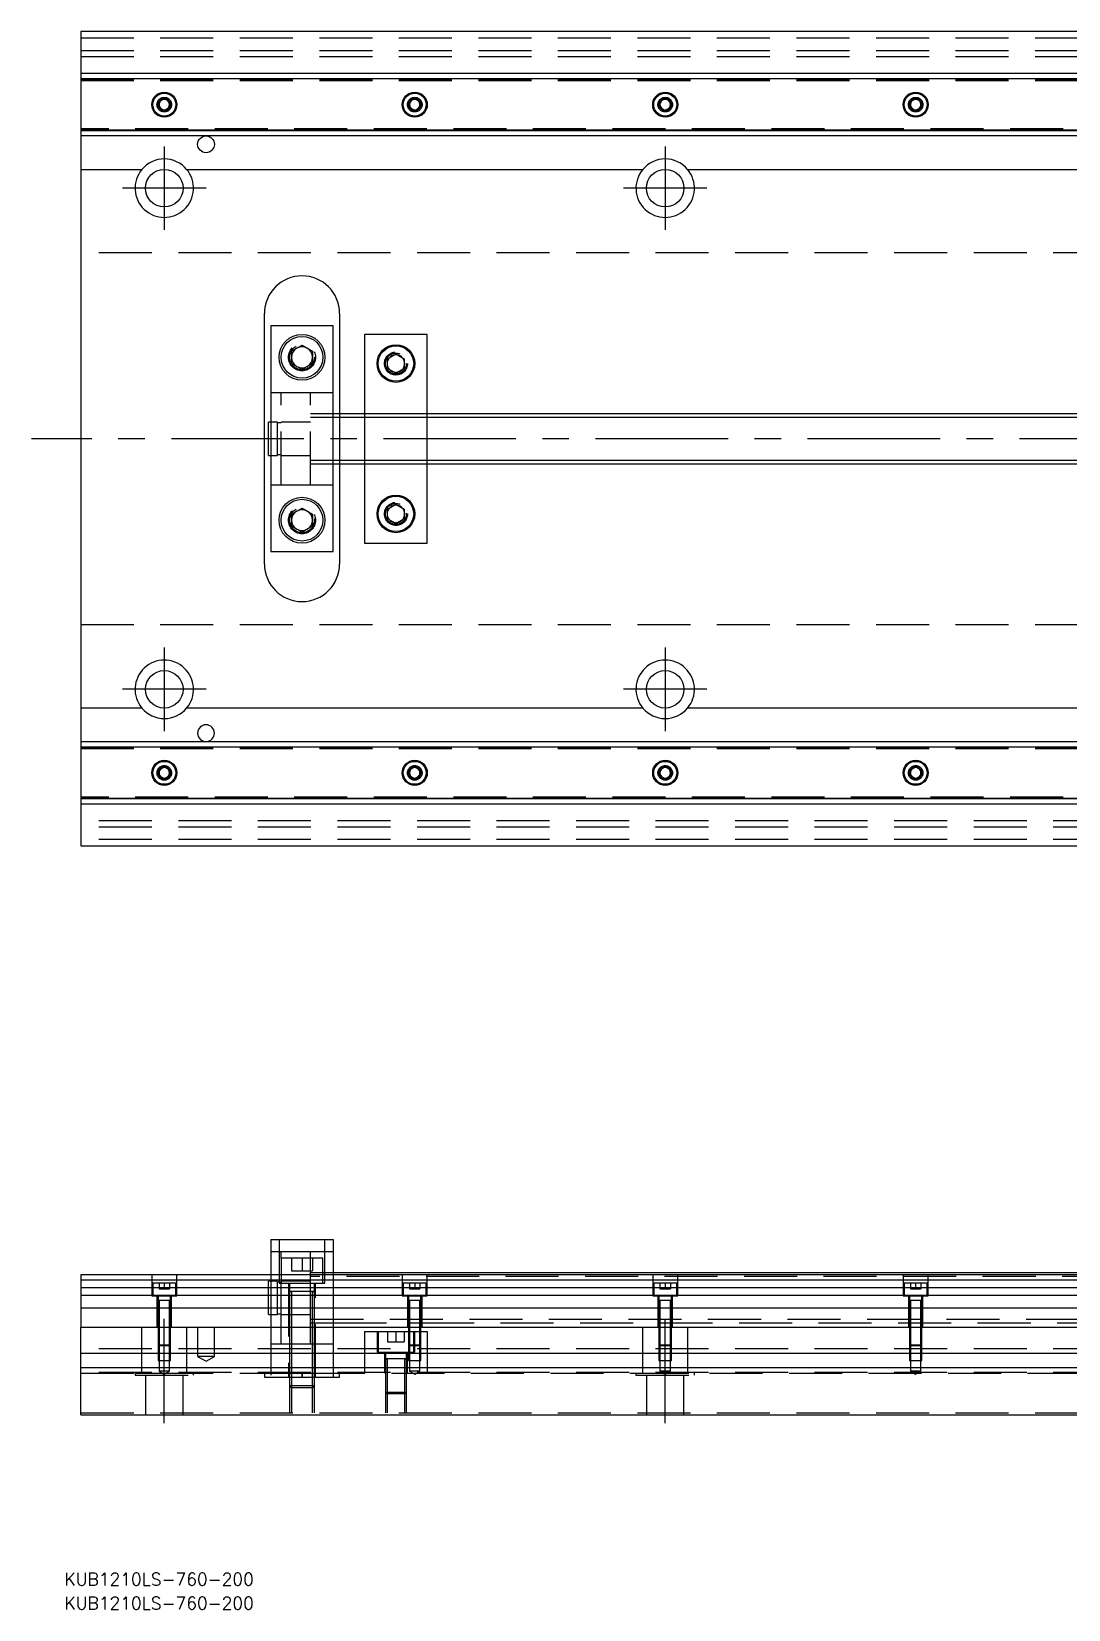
# Model space of a CAD drawing. Extents: x -12 to 911, y -280 to 102.
# Drawn here: x -11.8 to 236.6, y -280.3 to 97.5 of the extents above; entities that cross this region are included whole.
import ezdxf

# ---------------------------------------------------------------- set-up
doc = ezdxf.new("R2010")
doc.units = 0
doc.linetypes.add('CENTER', pattern=[50.8, 31.75, -6.35, 6.35, -6.35])
doc.linetypes.add('DASHED', pattern=[19.05, 12.7, -6.35])
doc.layers.get('0').update_dxf_attribs({"linetype": 'CONTINUOUS'})
doc.layers.add('CENTER', color=1, linetype='CENTER')
doc.styles.get("Standard").update_dxf_attribs({"font": 'txt.shx', "height": 3, "bigfont": 'bigfont.shx'})

# ---------------------------------------------------------------- blocks, each defined once
blk = doc.blocks.new('*U2')
at = {"color": 7, "linetype": 'CONTINUOUS'}
blk.add_text('KUB1210LS-760-200', height=3, dxfattribs=at).set_placement((-3.92, -280.32))
blk = doc.blocks.new('*U3')
at = {"color": 7, "linetype": 'CONTINUOUS'}
blk.add_text('KUB1210LS-760-200', height=3, dxfattribs=at).set_placement((-3.92, -274.59))

msp = doc.modelspace()

# ---------------------------------------------------------------- linework, layer by layer
at = {"color": 7, "linetype": 'CONTINUOUS'}
for p, q in [((0, 97.5), (0, 87.5)), ((280, 97.5), (0, 97.5)), ((0, 87.5), (280, 87.5)), ((0, 87.5), (0, 86.247728)), ((0, 86.247728), (0, 73.752272)), ((0, 86.247728), (280, 86.247728)), ((18.75, 80.721688), (20, 81.443376)), ((18.75, 79.278312), (18.75, 80.721688)), ((20, 81.443376), (21.25, 80.721688)), ((21.25, 80.721688), (21.25, 79.278312)), ((78.75, 80.721688), (80, 81.443376)), ((78.75, 79.278312), (78.75, 80.721688)), ((80, 81.443376), (81.25, 80.721688)), ((81.25, 80.721688), (81.25, 79.278312)), ((138.75, 80.721688), (140, 81.443376)), ((138.75, 79.278312), (138.75, 80.721688)), ((140, 81.443376), (141.25, 80.721688)), ((141.25, 80.721688), (141.25, 79.278312)), ((198.75, 80.721688), (200, 81.443376)), ((198.75, 79.278312), (198.75, 80.721688)), ((200, 81.443376), (201.25, 80.721688)), ((201.25, 80.721688), (201.25, 79.278312)), ((20, 78.556624), (18.75, 79.278312)), ((21.25, 79.278312), (20, 78.556624)), ((80, 78.556624), (78.75, 79.278312)), ((81.25, 79.278312), (80, 78.556624)), ((140, 78.556624), (138.75, 79.278312)), ((141.25, 79.278312), (140, 78.556624)), ((200, 78.556624), (198.75, 79.278312)), ((201.25, 79.278312), (200, 78.556624)), ((280, 73.752272), (0, 73.752272)), ((0, 73.752272), (0, 72.5)), ((280, 72.5), (0, 72.5)), ((0, 72.5), (0, 64.5)), ((0, 64.5), (14.638098, 64.5)), ((0, 64.5), (0, -64.5)), ((25.361902, 64.5), (134.638097, 64.5)), ((145.361903, 64.5), (254.638097, 64.5)), ((44, -30), (44, 30)), ((60.5, 27), (45.5, 27)), ((45.5, 27), (45.5, -27)), ((60.5, -27), (60.5, 27)), ((62, 30), (62, 6)), ((68, 25), (68, 6)), ((83, 25), (68, 25)), ((83, 6), (83, 25)), ((50.5, 20.943376), (53, 22.386752)), ((50.5, 18.056624), (50.5, 20.943376)), ((53, 22.386752), (55.5, 20.943376)), ((55.5, 20.943376), (55.5, 18.056624)), ((73.5, 19.1547), (75.5, 20.309402)), ((73.5, 16.8453), (73.5, 19.1547)), ((75.5, 20.309402), (77.5, 19.1547)), ((77.5, 19.1547), (77.5, 16.8453)), ((53, 16.613248), (50.5, 18.056624)), ((55.5, 18.056624), (53, 16.613248)), ((75.5, 15.690598), (73.5, 16.8453)), ((77.5, 16.8453), (75.5, 15.690598)), ((45, -4), (45, 4)), ((45.5, 4), (45, 4)), ((280, 6), (60.5, 6)), ((45, -4), (45.5, -4)), ((60.5, -6), (280, -6)), ((62, -6), (62, -30)), ((68, -6), (68, -25)), ((83, -25), (83, -6)), ((50.5, -18.056624), (53, -16.613248)), ((50.5, -20.943376), (50.5, -18.056624)), ((53, -16.613248), (55.5, -18.056624)), ((55.5, -18.056624), (55.5, -20.943376)), ((73.5, -16.8453), (75.5, -15.690598)), ((73.5, -19.1547), (73.5, -16.8453)), ((75.5, -15.690598), (77.5, -16.8453)), ((77.5, -16.8453), (77.5, -19.1547)), ((53, -22.386752), (50.5, -20.943376)), ((55.5, -20.943376), (53, -22.386752)), ((75.5, -20.309402), (73.5, -19.1547)), ((77.5, -19.1547), (75.5, -20.309402)), ((68, -25), (83, -25)), ((45.5, -27), (60.5, -27)), ((0, -64.5), (0, -72.5)), ((14.638098, -64.5), (0, -64.5)), ((134.638097, -64.5), (25.361902, -64.5)), ((254.638097, -64.5), (145.361903, -64.5)), ((0, -72.5), (280, -72.5)), ((0, -72.5), (0, -73.752272)), ((0, -73.752272), (280, -73.752272)), ((0, -73.752272), (0, -86.247728)), ((18.75, -79.278312), (20, -78.556624)), ((18.75, -80.721688), (18.75, -79.278312)), ((20, -78.556624), (21.25, -79.278312)), ((21.25, -79.278312), (21.25, -80.721688)), ((78.75, -79.278312), (80, -78.556624)), ((78.75, -80.721688), (78.75, -79.278312)), ((80, -78.556624), (81.25, -79.278312)), ((81.25, -79.278312), (81.25, -80.721688)), ((138.75, -79.278312), (140, -78.556624)), ((138.75, -80.721688), (138.75, -79.278312)), ((140, -78.556624), (141.25, -79.278312)), ((141.25, -79.278312), (141.25, -80.721688)), ((198.75, -79.278312), (200, -78.556624)), ((198.75, -80.721688), (198.75, -79.278312)), ((200, -78.556624), (201.25, -79.278312)), ((201.25, -79.278312), (201.25, -80.721688)), ((20, -81.443376), (18.75, -80.721688)), ((21.25, -80.721688), (20, -81.443376)), ((80, -81.443376), (78.75, -80.721688)), ((81.25, -80.721688), (80, -81.443376)), ((140, -81.443376), (138.75, -80.721688)), ((141.25, -80.721688), (140, -81.443376)), ((200, -81.443376), (198.75, -80.721688)), ((201.25, -80.721688), (200, -81.443376)), ((0, -86.247728), (0, -87.5)), ((280, -86.247728), (0, -86.247728)), ((280, -87.5), (0, -87.5)), ((0, -87.5), (0, -97.5)), ((0, -97.5), (280, -97.5)), ((45.5, -191.73), (45.5, -200.23)), ((45.5, -191.73), (60.5, -191.73)), ((60.5, -191.73), (60.5, -200.23)), ((286.5, -200.23), (0, -200.23)), ((0, -200.23), (0, -201.482272)), ((286.5, -199.73), (60.5, -199.73)), ((0, -201.482272), (0, -203.25668)), ((286.5, -201.482272), (0, -201.482272)), ((0, -203.25668), (286.5, -203.25668)), ((0, -203.25668), (0, -205.153076)), ((0, -205.153076), (0, -208.207372)), ((286.5, -205.153076), (0, -205.153076)), ((286.5, -208.207372), (0, -208.207372)), ((0, -208.207372), (0, -212.73)), ((0, -219.03), (0, -212.73)), ((0, -212.73), (760, -212.73)), ((760, -219.03), (0, -219.03)), ((0, -222.43), (0, -219.03)), ((0, -233.73), (0, -222.43)), ((760, -222.43), (0, -222.43)), ((0, -233.73), (760, -233.73))]:
    msp.add_line(p, q, dxfattribs=at)
at = {"color": 3, "linetype": 'DASHED'}
for p, q in [((0, 96), (760, 96)), ((0, 93), (760, 93)), ((0, 91.5), (760, 91.5)), ((0, 86.1147), (280, 86.1147)), ((0, 86.1), (311.5, 86.1)), ((0, 85.8), (311.5, 85.8)), ((21.477374, 80.25955), (21.5, 80)), ((78.5, 80), (78.516134, 80.21941)), ((141.477374, 80.25955), (141.5, 80)), ((201.477374, 80.25955), (201.5, 80)), ((311.5, 74.2), (0, 74.2)), ((311.5, 73.9), (0, 73.9)), ((280, 73.8853), (0, 73.8853)), ((760, 44.5), (0, 44.5)), ((50, 19.5), (50.020026, 19.846056)), ((73, 18), (73.012884, 18.253488)), ((48, 11), (45.5, 11)), ((48, -11), (48, 11)), ((55, 11), (48, 11)), ((55, -11), (55, 11)), ((60.5, 11), (55, 11)), ((47.1, 4), (45.5, 4)), ((47.1, -4), (47.1, 4)), ((48, 3.8), (47.1, 3.8)), ((55, 4), (48, 4)), ((60.5, 6), (55, 6)), ((60.5, 5.125), (55, 5.125)), ((62, 6), (62, 5.125)), ((62, 5.125), (62, -5.125)), ((68, 6), (68, -6)), ((83, -6), (83, 6)), ((45.5, -4), (47.1, -4)), ((47.1, -3.8), (48, -3.8)), ((48, -4), (55, -4)), ((55, -5.125), (60.5, -5.125)), ((55, -6), (60.5, -6)), ((62, -5.125), (62, -6)), ((45.5, -11), (48, -11)), ((48, -11), (55, -11)), ((55, -11), (60.5, -11)), ((77.983582, -17.713962), (78, -18)), ((55.977798, -19.135694), (56, -19.5)), ((0, -44.5), (760, -44.5)), ((0, -73.8853), (280, -73.8853)), ((0, -73.9), (311.5, -73.9)), ((0, -74.2), (311.5, -74.2)), ((18.5, -80), (18.516134, -79.78059)), ((78.5, -80), (78.516134, -79.78059)), ((138.5, -80), (138.516134, -79.78059)), ((198.5, -80), (198.516134, -79.78059)), ((311.5, -85.8), (0, -85.8)), ((311.5, -86.1), (0, -86.1)), ((280, -86.1147), (0, -86.1147)), ((760, -91.5), (0, -91.5)), ((760, -93), (0, -93)), ((760, -96), (0, -96)), ((47.5, -191.73), (47.5, -202.23)), ((58.5, -202.23), (58.5, -191.73)), ((48, -194.73), (45.5, -194.73)), ((48, -196.23), (48, -194.73)), ((55, -194.73), (48, -194.73)), ((58, -196.23), (48, -196.23)), ((48, -196.23), (48, -200.23)), ((50.5, -196.23), (50.5, -199.23)), ((53, -196.23), (53, -199.23)), ((55, -196.23), (55, -194.73)), ((60.5, -194.73), (55, -194.73)), ((55, -200.23), (55, -196.23)), ((55.5, -196.23), (55.5, -199.23)), ((58, -200.23), (58, -196.23)), ((17, -200.23), (17, -205.23)), ((23, -205.23), (23, -200.23)), ((45.5, -200.23), (45.5, -212.73)), ((48, -200.23), (48, -202.23)), ((50.5, -199.23), (53, -199.23)), ((53, -199.23), (55.5, -199.23)), ((58, -199.73), (55, -199.73)), ((55, -202.23), (55, -200.23)), ((60.5, -199.73), (58, -199.73)), ((58, -202.23), (58, -200.23)), ((60.5, -200.23), (60.5, -212.73)), ((77, -200.23), (77, -205.23)), ((83, -205.23), (83, -200.23)), ((137, -200.23), (137, -205.23)), ((143, -205.23), (143, -200.23)), ((197, -200.23), (197, -205.23)), ((203, -205.23), (203, -200.23)), ((22.75, -202.23), (17.25, -202.23)), ((17.25, -202.23), (17.25, -205.23)), ((18.75, -202.23), (18.75, -203.53)), ((18.75, -203.53), (20, -203.53)), ((20, -202.23), (20, -203.53)), ((20, -203.53), (21.25, -203.53)), ((21.25, -202.23), (21.25, -203.53)), ((22.75, -205.23), (22.75, -202.23)), ((45, -205.73), (45, -201.73)), ((45.5, -201.73), (45, -201.73)), ((47.1, -201.73), (45.5, -201.73)), ((47.1, -205.73), (47.1, -201.73)), ((48, -201.93), (47.1, -201.93)), ((47.5, -202.23), (58.5, -202.23)), ((55, -201.73), (48, -201.73)), ((48, -205.73), (48, -202.23)), ((49.75, -202.23), (49.75, -224.73)), ((50, -202.23), (50, -204.23)), ((705, -200.605), (55, -200.605)), ((55, -204.229526), (55, -202.23)), ((56, -204.23), (56, -202.23)), ((56.25, -224.73), (56.25, -202.23)), ((82.75, -202.23), (77.25, -202.23)), ((77.25, -202.23), (77.25, -205.23)), ((78.75, -202.23), (78.75, -203.53)), ((78.75, -203.53), (80, -203.53)), ((80, -202.23), (80, -203.53)), ((80, -203.53), (81.25, -203.53)), ((81.25, -202.23), (81.25, -203.53)), ((82.75, -205.23), (82.75, -202.23)), ((142.75, -202.23), (137.25, -202.23)), ((137.25, -202.23), (137.25, -205.23)), ((138.75, -202.23), (138.75, -203.53)), ((138.75, -203.53), (140, -203.53)), ((140, -202.23), (140, -203.53)), ((140, -203.53), (141.25, -203.53)), ((141.25, -202.23), (141.25, -203.53)), ((142.75, -205.23), (142.75, -202.23)), ((202.75, -202.23), (197.25, -202.23)), ((197.25, -202.23), (197.25, -205.23)), ((198.75, -202.23), (198.75, -203.53)), ((198.75, -203.53), (200, -203.53)), ((200, -202.23), (200, -203.53)), ((200, -203.53), (201.25, -203.53)), ((201.25, -202.23), (201.25, -203.53)), ((202.75, -205.23), (202.75, -202.23)), ((17, -205.23), (23, -205.23)), ((18.25, -205.23), (18.25, -212.73)), ((18.5, -205.23), (18.5, -206.23)), ((18.5, -206.225), (18.5, -206.23)), ((18.5, -206.23), (21.5, -206.23)), ((18.5, -206.23), (18.5, -206.235)), ((18.5, -206.23), (18.5, -212.72998)), ((18.75, -206.23), (18.75, -212.72998)), ((21.25, -212.72998), (21.25, -206.23)), ((21.5, -206.23), (21.5, -205.23)), ((21.5, -206.23), (21.5, -206.225)), ((21.5, -206.235), (21.5, -206.23)), ((21.5, -212.72998), (21.5, -206.23)), ((21.75, -212.73), (21.75, -205.23)), ((45, -209.73), (45, -205.73)), ((47.1, -209.73), (47.1, -205.73)), ((48, -212.73), (48, -205.73)), ((50, -204.225), (50, -204.23)), ((50, -204.23), (50.34965, -204.23)), ((50.349602, -204.23), (50, -204.23)), ((50, -204.23), (50, -204.235)), ((50, -204.23), (50, -212.73)), ((55.65035, -204.23), (50.349602, -204.23)), ((50.5, -204.23), (50.5, -212.73)), ((55, -205.73), (55, -204.229526)), ((55, -212.73), (55, -205.73)), ((55.5, -212.73), (55.5, -204.23)), ((55.650204, -204.23), (56, -204.23)), ((56, -204.23), (55.65035, -204.23)), ((56, -204.23), (56, -204.225)), ((56, -204.235), (56, -204.23)), ((56, -212.73), (56, -204.23)), ((77, -205.23), (83, -205.23)), ((78.25, -205.23), (78.25, -212.73)), ((78.5, -205.23), (78.5, -206.23)), ((78.5, -206.225), (78.5, -206.23)), ((78.5, -206.23), (81.5, -206.23)), ((78.5, -206.23), (78.5, -206.235)), ((78.5, -206.23), (78.5, -212.72998)), ((78.75, -206.23), (78.75, -212.72998)), ((81.25, -212.72998), (81.25, -206.23)), ((81.5, -206.23), (81.5, -205.23)), ((81.5, -206.23), (81.5, -206.225)), ((81.5, -206.235), (81.5, -206.23)), ((81.5, -212.72998), (81.5, -206.23)), ((81.75, -212.73), (81.75, -205.23)), ((137, -205.23), (143, -205.23)), ((138.25, -205.23), (138.25, -212.73)), ((138.5, -205.23), (138.5, -206.23)), ((138.5, -206.225), (138.5, -206.23)), ((138.5, -206.23), (141.5, -206.23)), ((138.5, -206.23), (138.5, -206.235)), ((138.5, -206.23), (138.5, -212.72998)), ((138.75, -206.23), (138.75, -212.72998)), ((141.25, -212.72998), (141.25, -206.23)), ((141.5, -206.23), (141.5, -205.23)), ((141.5, -206.23), (141.5, -206.225)), ((141.5, -206.235), (141.5, -206.23)), ((141.5, -212.72998), (141.5, -206.23)), ((141.75, -212.73), (141.75, -205.23)), ((197, -205.23), (203, -205.23)), ((198.25, -205.23), (198.25, -212.73)), ((198.5, -205.23), (198.5, -206.23)), ((198.5, -206.225), (198.5, -206.23)), ((198.5, -206.23), (201.5, -206.23)), ((198.5, -206.23), (198.5, -206.235)), ((198.5, -206.23), (198.5, -212.72998)), ((198.75, -206.23), (198.75, -212.72998)), ((201.25, -212.72998), (201.25, -206.23)), ((201.5, -206.23), (201.5, -205.23)), ((201.5, -206.23), (201.5, -206.225)), ((201.5, -206.235), (201.5, -206.23)), ((201.5, -212.72998), (201.5, -206.23)), ((201.75, -212.73), (201.75, -205.23)), ((45, -209.73), (45.5, -209.73)), ((45.5, -209.73), (47.1, -209.73)), ((47.1, -209.53), (48, -209.53)), ((48, -209.73), (50, -209.73)), ((50, -209.73), (50.5, -209.73)), ((50.5, -209.73), (55, -209.73)), ((55, -210.855), (705, -210.855)), ((14.638098, -223.73), (14.638098, -212.73)), ((18.5, -212.73), (18.5, -216.98)), ((18.500006, -212.73), (18.500006, -216.980006)), ((18.75, -212.73), (18.75, -217.23)), ((21.25, -217.23), (21.25, -212.73)), ((21.499994, -216.980006), (21.499994, -212.73)), ((21.5, -216.98), (21.5, -212.73)), ((25.361902, -212.73), (25.361902, -223.73)), ((28, -212.73), (28, -219.73)), ((32, -219.73), (32, -212.73)), ((45.5, -212.73), (45.5, -219.03)), ((48, -216.73), (48, -212.73)), ((50, -212.73), (50, -219.03)), ((50.5, -212.73), (50.5, -219.03)), ((55, -211.73), (55.5, -211.73)), ((55, -216.73), (55, -212.73)), ((55.5, -211.73), (56, -211.73)), ((55.5, -219.03), (55.5, -212.73)), ((56, -211.73), (60.5, -211.73)), ((56, -219.03), (56, -212.73)), ((60.5, -211.73), (78.5, -211.73)), ((60.5, -212.73), (60.5, -219.03)), ((68, -213.73), (78.5, -213.73)), ((68, -213.73), (68, -219.03)), ((71, -213.73), (71, -218.73)), ((71.25, -213.73), (71.25, -218.73)), ((73.5, -213.73), (73.5, -216.23)), ((75.5, -213.73), (75.5, -216.23)), ((77.5, -213.73), (77.5, -216.23)), ((78.5, -211.73), (78.75, -211.73)), ((78.5, -212.73), (78.5, -216.98)), ((78.5, -213.73), (78.75, -213.73)), ((78.500006, -212.73), (78.500006, -216.980006)), ((78.75, -211.73), (81.25, -211.73)), ((78.75, -212.73), (78.75, -217.23)), ((78.75, -213.73), (81.25, -213.73)), ((79.75, -217.23), (79.75, -213.73)), ((80, -218.73), (80, -213.73)), ((81.25, -211.73), (81.5, -211.73)), ((81.25, -217.23), (81.25, -212.73)), ((81.25, -213.73), (81.5, -213.73)), ((81.499994, -216.980006), (81.499994, -212.73)), ((81.5, -211.73), (348.5, -211.73)), ((81.5, -216.98), (81.5, -212.73)), ((81.5, -213.73), (83, -213.73)), ((83, -213.73), (83, -219.03)), ((134.638098, -223.73), (134.638098, -212.73)), ((138.5, -212.73), (138.5, -216.98)), ((138.500006, -212.73), (138.500006, -216.980006)), ((138.75, -212.73), (138.75, -217.23)), ((141.25, -217.23), (141.25, -212.73)), ((141.499994, -216.980006), (141.499994, -212.73)), ((141.5, -216.98), (141.5, -212.73)), ((145.361902, -212.73), (145.361902, -223.73)), ((198.5, -212.73), (198.5, -216.98)), ((198.500006, -212.73), (198.500006, -216.980006)), ((198.75, -212.73), (198.75, -217.23)), ((201.25, -217.23), (201.25, -212.73)), ((201.499994, -216.980006), (201.499994, -212.73)), ((201.5, -216.98), (201.5, -212.73)), ((760, -217.88), (0, -217.88)), ((18.5, -216.98), (21.5, -216.98)), ((18.5, -216.98), (18.75, -217.23)), ((18.500006, -216.98002), (18.500006, -219.03)), ((18.500006, -219.03), (18.500006, -220.73)), ((21.25, -217.23), (18.75, -217.23)), ((18.75, -217.23002), (18.75, -220.73)), ((21.25, -217.23), (21.5, -216.98)), ((21.25, -220.73), (21.25, -217.23002)), ((21.499994, -219.03), (21.499994, -216.98002)), ((21.499994, -220.73), (21.499994, -219.03)), ((45.5, -216.73), (48, -216.73)), ((45.5, -219.03), (45.5, -222.43)), ((48, -216.73), (50, -216.73)), ((50, -216.73), (50.5, -216.73)), ((50, -219.03), (50, -222.43)), ((50.5, -216.73), (55, -216.73)), ((50.5, -219.03), (50.5, -222.43)), ((55, -216.73), (60.5, -216.73)), ((55.5, -222.43), (55.5, -219.03)), ((56, -222.43), (56, -219.03)), ((60.5, -219.03), (60.5, -222.43)), ((68, -219.03), (68, -222.43)), ((71, -218.73), (80, -218.73)), ((72.75, -218.73), (72.75, -223.73)), ((73, -218.73), (73, -219.03)), ((73, -219.03), (73, -220.33)), ((73.5, -216.23), (75.5, -216.23)), ((75.5, -216.23), (77.5, -216.23)), ((78, -219.03), (78, -218.73)), ((78, -220.33), (78, -219.03)), ((78.25, -223.73), (78.25, -218.73)), ((78.5, -216.98), (81.5, -216.98)), ((78.5, -216.98), (78.75, -217.23)), ((78.500006, -216.98002), (78.500006, -219.03)), ((78.500006, -219.03), (78.500006, -220.73)), ((81.25, -217.23), (78.75, -217.23)), ((78.75, -217.23002), (78.75, -220.73)), ((79.75, -218.73), (79.75, -217.23)), ((81.25, -217.23), (81.5, -216.98)), ((81.25, -220.73), (81.25, -217.23002)), ((81.499994, -219.03), (81.499994, -216.98002)), ((81.499994, -220.73), (81.499994, -219.03)), ((83, -219.03), (83, -222.43)), ((138.5, -216.98), (141.5, -216.98)), ((138.5, -216.98), (138.75, -217.23)), ((138.500006, -216.98002), (138.500006, -219.03)), ((138.500006, -219.03), (138.500006, -220.73)), ((141.25, -217.23), (138.75, -217.23)), ((138.75, -217.23002), (138.75, -220.73)), ((141.25, -217.23), (141.5, -216.98)), ((141.25, -220.73), (141.25, -217.23002)), ((141.499994, -219.03), (141.499994, -216.98002)), ((141.499994, -220.73), (141.499994, -219.03)), ((198.5, -216.98), (201.5, -216.98)), ((198.5, -216.98), (198.75, -217.23)), ((198.500006, -216.98002), (198.500006, -219.03)), ((198.500006, -219.03), (198.500006, -220.73)), ((201.25, -217.23), (198.75, -217.23)), ((198.75, -217.23002), (198.75, -220.73)), ((201.25, -217.23), (201.5, -216.98)), ((201.25, -220.73), (201.25, -217.23002)), ((201.499994, -219.03), (201.499994, -216.98002)), ((201.499994, -220.73), (201.499994, -219.03)), ((18.500006, -220.73), (21.499994, -220.73)), ((18.75, -220.73), (18.75, -223.23)), ((21.25, -223.23), (21.25, -220.73)), ((32, -219.73), (28, -219.73)), ((28, -219.73), (30, -220.8847)), ((30, -220.8847), (32, -219.73)), ((45.5, -222.43), (45.5, -223.73)), ((50, -222.43), (50, -223.73)), ((50.5, -222.43), (50.5, -223.73)), ((55.5, -223.73), (55.5, -222.43)), ((56, -223.73), (56, -222.43)), ((60.5, -222.43), (60.5, -224.73)), ((68, -222.43), (68, -223.73)), ((73, -220.325), (73, -220.33)), ((73, -220.33), (73.257448, -220.33)), ((73.257468, -220.33), (73, -220.33)), ((73, -220.33), (73, -220.335)), ((73, -220.33), (73, -222.43)), ((73, -222.43), (73, -223.72998)), ((77.742552, -220.33), (73.257468, -220.33)), ((73.4, -220.33), (73.4, -222.43)), ((73.4, -222.43), (73.4, -223.72998)), ((77.6, -222.43), (77.6, -220.33)), ((77.6, -223.72998), (77.6, -222.43)), ((78, -220.33), (77.742552, -220.33)), ((77.742602, -220.33), (78, -220.33)), ((78, -220.33), (78, -220.325)), ((78, -220.335), (78, -220.33)), ((78, -222.43), (78, -220.33)), ((78, -223.72998), (78, -222.43)), ((78.500006, -220.73), (81.499994, -220.73)), ((78.75, -220.73), (78.75, -223.23)), ((81.25, -223.23), (81.25, -220.73)), ((83, -222.43), (83, -223.73)), ((138.500006, -220.73), (141.499994, -220.73)), ((138.75, -220.73), (138.75, -223.23)), ((141.25, -223.23), (141.25, -220.73)), ((198.500006, -220.73), (201.499994, -220.73)), ((198.75, -220.73), (198.75, -223.23)), ((201.25, -223.23), (201.25, -220.73)), ((760, -223.58), (0, -223.58)), ((0, -223.73), (44.638098, -223.73)), ((13, -223.73), (27, -223.73)), ((13, -223.73), (13, -224.23)), ((13, -224.23), (27, -224.23)), ((15.5, -224.23), (15.5, -233.73)), ((21.25, -223.23), (18.75, -223.23)), ((18.75, -223.23), (20, -223.951688)), ((20, -223.951688), (21.25, -223.23)), ((24.5, -233.73), (24.5, -224.23)), ((27, -224.23), (27, -223.73)), ((44, -223.73), (44, -224.73)), ((44, -224.73), (53, -224.73)), ((44.638098, -223.73), (55.361902, -223.73)), ((45.5, -223.73), (45.5, -224.23)), ((50, -223.73), (50, -224.72998)), ((50, -224.73), (50, -226.73)), ((50.000006, -224.73), (50.000006, -226.730006)), ((50.5, -223.73), (50.5, -224.72998)), ((50.5, -224.73), (50.5, -227.23)), ((53, -223.73), (53, -224.73)), ((53, -224.73), (53, -223.73)), ((53, -224.73), (62, -224.73)), ((55.361902, -223.73), (704.638098, -223.73)), ((55.5, -224.72998), (55.5, -223.73)), ((55.5, -227.23), (55.5, -224.73)), ((55.999994, -226.730006), (55.999994, -224.73)), ((56, -224.72998), (56, -223.73)), ((56, -226.73), (56, -224.73)), ((62, -224.73), (62, -223.73)), ((73, -223.73), (73, -228.33)), ((73.000006, -223.73), (73.000006, -228.330006)), ((73.4, -223.73), (73.4, -228.73)), ((77.6, -228.73), (77.6, -223.73)), ((77.999994, -228.330006), (77.999994, -223.73)), ((78, -228.33), (78, -223.73)), ((81.25, -223.23), (78.75, -223.23)), ((78.75, -223.23), (80, -223.951688)), ((80, -223.951688), (81.25, -223.23)), ((133, -223.73), (147, -223.73)), ((133, -223.73), (133, -224.23)), ((133, -224.23), (147, -224.23)), ((135.5, -224.23), (135.5, -233.73)), ((141.25, -223.23), (138.75, -223.23)), ((138.75, -223.23), (140, -223.951688)), ((140, -223.951688), (141.25, -223.23)), ((144.5, -233.73), (144.5, -224.23)), ((147, -224.23), (147, -223.73)), ((201.25, -223.23), (198.75, -223.23)), ((198.75, -223.23), (200, -223.951688)), ((200, -223.951688), (201.25, -223.23)), ((50, -226.73), (56, -226.73)), ((50, -226.73), (50.5, -227.23)), ((50.000006, -226.73002), (50.000006, -233.23)), ((55.5, -227.23), (50.5, -227.23)), ((50.5, -227.23002), (50.5, -233.23)), ((55.5, -227.23), (56, -226.73)), ((55.5, -233.23), (55.5, -227.23002)), ((55.999994, -233.23), (55.999994, -226.73002)), ((73, -228.33), (78, -228.33)), ((73, -228.33), (73.4, -228.73)), ((73.000006, -228.33002), (73.000006, -233.23)), ((77.6, -228.73), (73.4, -228.73)), ((73.4, -228.73002), (73.4, -233.23)), ((77.6, -228.73), (78, -228.33)), ((77.6, -233.23), (77.6, -228.73002)), ((77.999994, -233.23), (77.999994, -228.33002)), ((0, -233.23), (760, -233.23))]:
    msp.add_line(p, q, dxfattribs=at)
at = {"color": 3, "linetype": 'CONTINUOUS'}
for p, q in [((280, 5.125), (60.5, 5.125)), ((60.5, -5.125), (280, -5.125))]:
    msp.add_line(p, q, dxfattribs=at)
at = {"color": 7, "linetype": 'CONTINUOUS'}
for centre, radius in [((20, 80), 3), ((20, 80), 2.75), ((80, 80), 3), ((80, 80), 2.75), ((140, 80), 3), ((140, 80), 2.75), ((200, 80), 3), ((200, 80), 2.75), ((30, 70.5), 2), ((20, 60), 4.5), ((140, 60), 4.5), ((53, 19.5), 5.5), ((53, 19.5), 5), ((75.5, 18), 4.5), ((75.5, 18), 4.25), ((53, -19.5), 5.5), ((53, -19.5), 5), ((75.5, -18), 4.5), ((75.5, -18), 4.25), ((20, -60), 4.5), ((140, -60), 4.5), ((20, -80), 3), ((20, -80), 2.75), ((80, -80), 3), ((80, -80), 2.75), ((140, -80), 3), ((140, -80), 2.75), ((200, -80), 3), ((200, -80), 2.75)]:
    msp.add_circle(centre, radius, dxfattribs=at)
at = {"color": 3, "linetype": 'DASHED'}
for centre, radius in [((20, 80), 1.75), ((20, 80), 1.5), ((80, 80), 1.75), ((80, 80), 1.5), ((140, 80), 1.75), ((140, 80), 1.5), ((200, 80), 1.75), ((200, 80), 1.5), ((53, 19.5), 3.25), ((53, 19.5), 3), ((75.5, 18), 2.75), ((75.5, 18), 2.5), ((53, -19.5), 3.25), ((53, -19.5), 3), ((75.5, -18), 2.75), ((75.5, -18), 2.5), ((20, -80), 1.75), ((20, -80), 1.5), ((80, -80), 1.75), ((80, -80), 1.5), ((140, -80), 1.75), ((140, -80), 1.5), ((200, -80), 1.75), ((200, -80), 1.5)]:
    msp.add_circle(centre, radius, dxfattribs=at)
at = {"color": 7, "linetype": 'CONTINUOUS'}
for centre, radius, start, end in [((20, 80), 1.25, 120, 180), ((20, 80), 1.25, 180, 240), ((20, 80), 1.25, 60, 120), ((20, 80), 1.25, 0, 60), ((20, 80), 1.25, 300, 0), ((80, 80), 1.25, 120, 180), ((80, 80), 1.25, 180, 240), ((80, 80), 1.25, 60, 120), ((80, 80), 1.25, 0, 60), ((80, 80), 1.25, 300, 0), ((140, 80), 1.25, 120, 180), ((140, 80), 1.25, 180, 240), ((140, 80), 1.25, 60, 120), ((140, 80), 1.25, 0, 60), ((140, 80), 1.25, 300, 0), ((200, 80), 1.25, 120, 180), ((200, 80), 1.25, 180, 240), ((200, 80), 1.25, 60, 120), ((200, 80), 1.25, 0, 60), ((200, 80), 1.25, 300, 0), ((20, 80), 1.25, 240, 300), ((80, 80), 1.25, 240, 300), ((140, 80), 1.25, 240, 300), ((200, 80), 1.25, 240, 300), ((20, 60), 7, 139.994799, 40.005201), ((20, 60), 7, 40.005201, 139.994799), ((140, 60), 7, 139.994799, 40.005201), ((140, 60), 7, 40.005201, 139.994799), ((53, 30), 9, 90, 180), ((53, 30), 9, 0, 90), ((53, 19.5), 2.5, 120, 180), ((53, 19.5), 2.5, 180, 240), ((53, 19.5), 2.5, 60, 120), ((53, 19.5), 2.5, 0, 60), ((53, 19.5), 2.5, 300, 0), ((75.5, 18), 2.1, 137.75279, 162.24721), ((75.5, 18), 2.1, 102.24721, 137.75279), ((75.5, 18), 2.1, 77.75279, 102.24721), ((75.5, 18), 2.1, 42.24721, 77.75279), ((75.5, 18), 2.1, 17.75279, 42.24721), ((53, 19.5), 2.5, 240, 300), ((75.5, 18), 2.1, 162.24721, 180), ((75.5, 18), 2.1, 180, 197.75279), ((75.5, 18), 2.1, 197.75279, 222.24721), ((75.5, 18), 2.1, 222.24721, 257.75279), ((75.5, 18), 2.1, 257.75279, 282.24721), ((75.5, 18), 2.1, 282.24721, 317.75279), ((75.5, 18), 2.1, 317.75279, 342.24721), ((75.5, 18), 2.1, 342.24721, 17.75279), ((53, -19.5), 2.5, 120, 180), ((53, -19.5), 2.5, 60, 120), ((53, -19.5), 2.5, 0, 60), ((75.5, -18), 2.1, 162.24721, 180), ((75.5, -18), 2.1, 180, 197.75279), ((75.5, -18), 2.1, 137.75279, 162.24721), ((75.5, -18), 2.1, 197.75279, 222.24721), ((75.5, -18), 2.1, 102.24721, 137.75279), ((75.5, -18), 2.1, 77.75279, 102.24721), ((75.5, -18), 2.1, 42.24721, 77.75279), ((75.5, -18), 2.1, 17.75279, 42.24721), ((75.5, -18), 2.1, 317.75279, 342.24721), ((75.5, -18), 2.1, 342.24721, 17.75279), ((53, -19.5), 2.5, 180, 240), ((53, -19.5), 2.5, 240, 300), ((53, -19.5), 2.5, 300, 0), ((75.5, -18), 2.1, 222.24721, 257.75279), ((75.5, -18), 2.1, 257.75279, 282.24721), ((75.5, -18), 2.1, 282.24721, 317.75279), ((53, -30), 9, 180, 270), ((53, -30), 9, 270, 0), ((20, -60), 7, 319.994799, 220.005201), ((140, -60), 7, 319.994799, 220.005201), ((20, -60), 7, 220.005201, 319.994799), ((140, -60), 7, 220.005201, 319.994799), ((30, -70.5), 2, 90, 270), ((30, -70.5), 2, 270, 90), ((20, -80), 1.25, 120, 180), ((20, -80), 1.25, 60, 120), ((20, -80), 1.25, 0, 60), ((80, -80), 1.25, 120, 180), ((80, -80), 1.25, 60, 120), ((80, -80), 1.25, 0, 60), ((140, -80), 1.25, 120, 180), ((140, -80), 1.25, 60, 120), ((140, -80), 1.25, 0, 60), ((200, -80), 1.25, 120, 180), ((200, -80), 1.25, 60, 120), ((200, -80), 1.25, 0, 60), ((20, -80), 1.25, 180, 240), ((20, -80), 1.25, 240, 300), ((20, -80), 1.25, 300, 0), ((80, -80), 1.25, 180, 240), ((80, -80), 1.25, 240, 300), ((80, -80), 1.25, 300, 0), ((140, -80), 1.25, 180, 240), ((140, -80), 1.25, 240, 300), ((140, -80), 1.25, 300, 0), ((200, -80), 1.25, 180, 240), ((200, -80), 1.25, 240, 300), ((200, -80), 1.25, 300, 0)]:
    msp.add_arc(centre, radius, start, end, dxfattribs=at)
at = {"layer": 'CENTER', "color": 1, "linetype": 'CENTER'}
for p, q in [((20, 70), (20, 50)), ((140, 70), (140, 50)), ((30, 60), (10, 60)), ((150, 60), (130, 60)), ((815.445, 0), (-11.795, 0)), ((20, -50), (20, -70)), ((140, -50), (140, -70)), ((30, -60), (10, -60)), ((150, -60), (130, -60)), ((20, -235.73), (20, -210.73)), ((140, -235.73), (140, -210.73))]:
    msp.add_line(p, q, dxfattribs=at)

# ---------------------------------------------------------------- block references
at = {"color": 7, "linetype": 'CONTINUOUS'}
for name in ['*U3', '*U2']:
    msp.add_blockref(name, (0, 0), dxfattribs=at)

doc.saveas('drawing.dxf')
